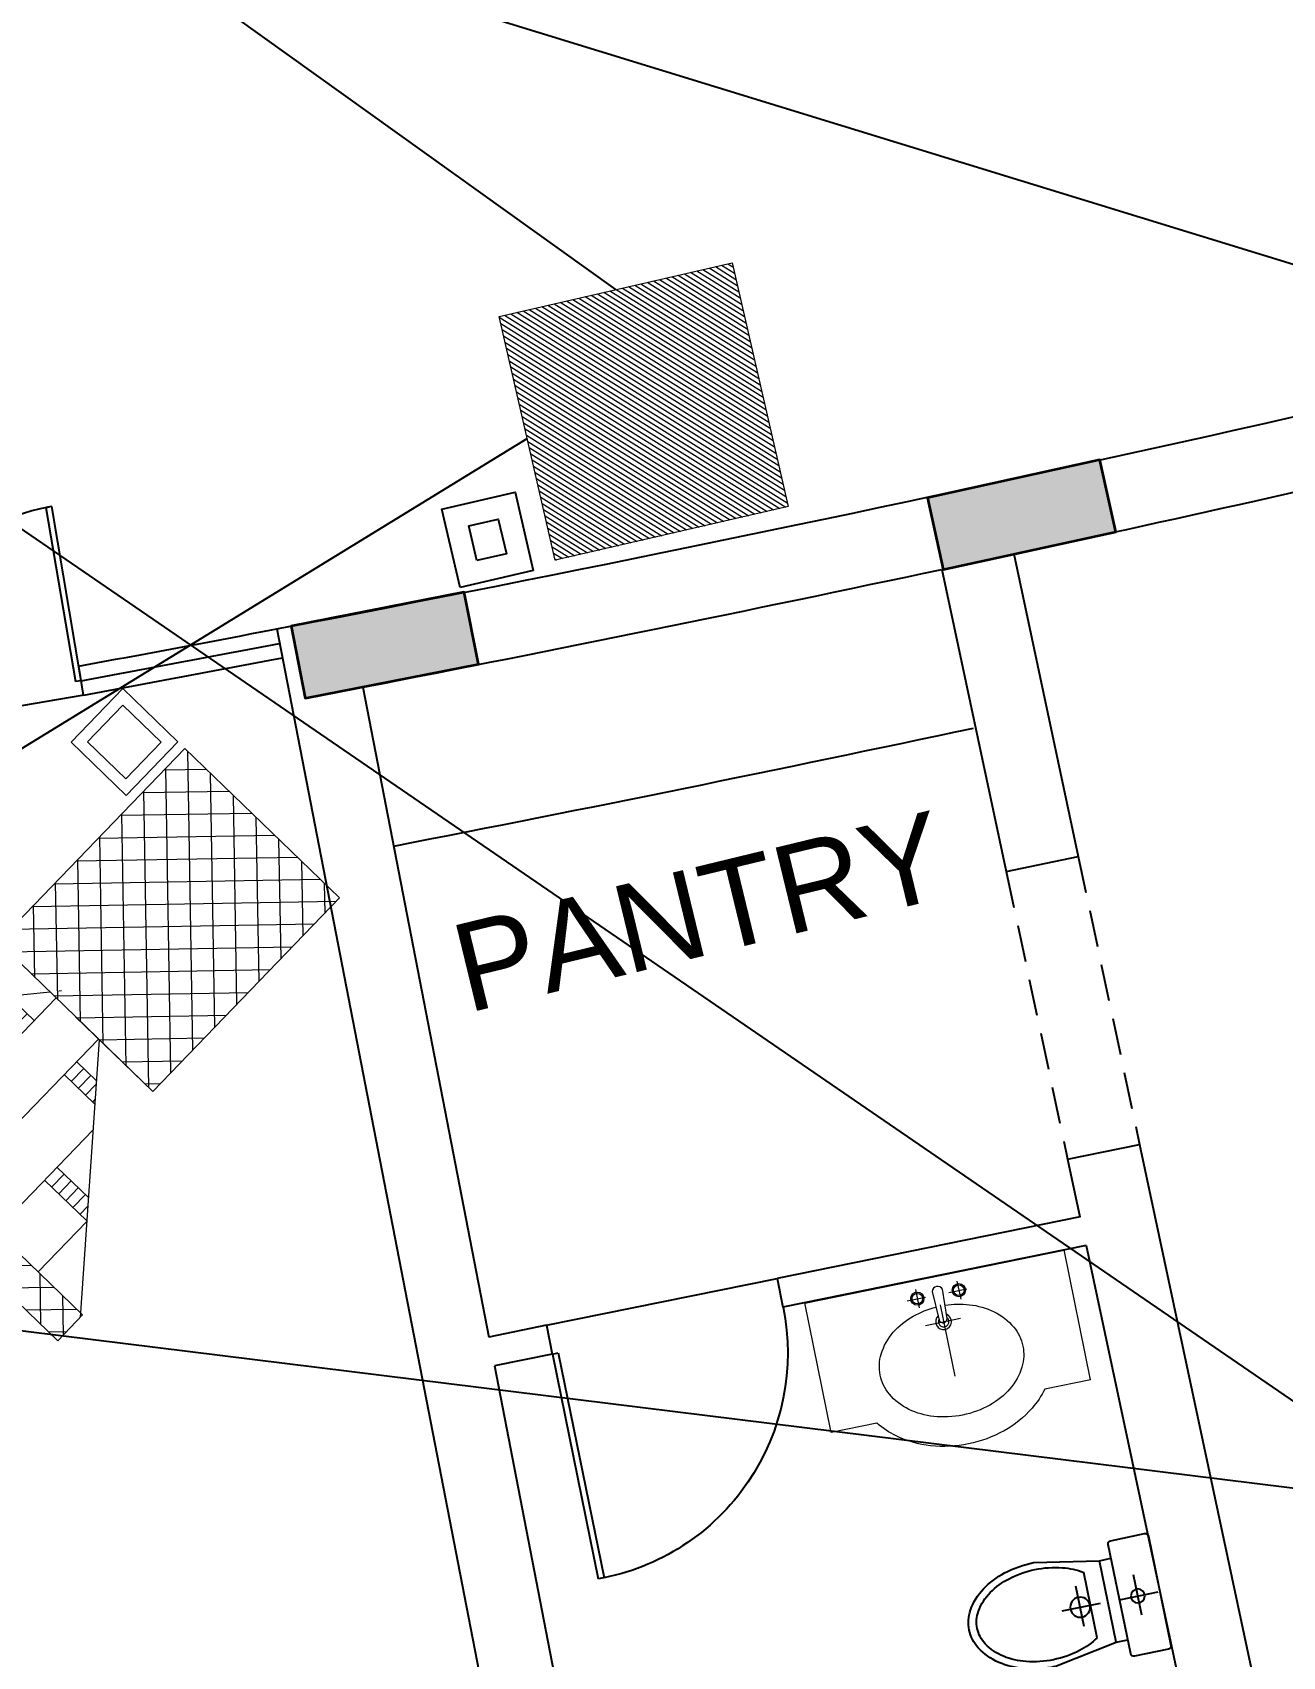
# Model space of a CAD drawing. Header units: inches. Extents: x -221585 to 401252, y -284294 to 332380.
# Drawn here: x 158763 to 159188, y 40213 to 40765 of the extents above; entities that cross this region are included whole.
import ezdxf

# ---------------------------------------------------------------- set-up
doc = ezdxf.new("R2010")
doc.units = ezdxf.units.IN
doc.header["$MEASUREMENT"] = 0
doc.linetypes.add('HIDDEN2', pattern=[0.1875, 0.125, -0.0625])
for name, color, linetype, lineweight in [('A-SEC-TXT', 3, 'Continuous', 0), ('A-WALL', 1, 'Continuous', 9), ('column fa 25', 3, 'Continuous', 35), ('FURN', 56, 'Continuous', 0), ('text', 72, 'HIDDEN2', 5), ('Wall mount speaker', 2, 'Continuous', 0)]:
    doc.layers.add(name, color=color, linetype=linetype, lineweight=lineweight)
for name, color, linetype in [('AC-GRND-PATT', 251, 'Continuous'), ('LINE2', 2, 'Continuous'), ('TEL', 6, 'Continuous')]:
    doc.layers.add(name, color=color, linetype=linetype)
doc.styles.add('DIM', font='arial.ttf')
pattern_1 = [(135.0000000000003, (-206628.5231979876, -439172.1450680238), (31.07679027994059, 31.076790279941), []), (45.00000000000047, (-206628.5231979876, -439172.1450680238), (31.076790279941, -31.07679027994059), [])]

# ---------------------------------------------------------------- blocks, each defined once
blk = doc.blocks.new('RYTRTRTRTRT')
at = {"color": 1}
for p, q in [((42.51784281896418, 61.1534602869689), (42.51784281896418, 61.75346028696891)), ((42.51784281896418, 61.75346028696891), (42.53784281896421, 61.75346028696891)), ((42.53784281896421, 61.75346028696891), (42.53784281896421, 61.1534602869689)), ((43.71784281896418, 61.75346028696891), (43.6978428189642, 61.75346028696891)), ((43.6978428189642, 61.75346028696891), (43.6978428189642, 61.1534602869689)), ((43.71784281896418, 61.1534602869689), (43.71784281896418, 61.75346028696891)), ((42.51784281896418, 61.1534602869689), (42.53784281896421, 61.1534602869689)), ((43.71784281896418, 61.1534602869689), (43.6978428189642, 61.1534602869689)), ((42.51784281896418, 61.10346028696891), (43.11784281896421, 61.10346028696891)), ((43.71784281896418, 61.10346028696891), (43.11784281896421, 61.10346028696891))]:
    blk.add_line(p, q, dxfattribs=at)
for centre, start, end in [((42.5278428189642, 61.16337695363558), 359.037068388323, 90.00000000000027), ((43.70784281896417, 61.16337695363558), 90, 180.9629316116769)]:
    blk.add_arc(centre, 0.5900833333333324, start, end, dxfattribs=at)
blk = doc.blocks.new('TRTH')
at = {"color": 1, "ltscale": 8}
for p, q in [((-589.8393136805753, -68.75925391937484), (-589.8393136805753, -67.97951037179017)), ((-589.8193136805753, -68.75925391937484), (-589.8193136805753, -67.97925391937488)), ((-589.8393136805753, -68.75925391937484), (-589.8193136805753, -68.75925391937484)), ((-589.8393136805753, -68.85925391937485), (-589.0393136805752, -68.85925391937485))]:
    blk.add_line(p, q, dxfattribs=at)
blk.add_arc((-589.8193136805753, -68.75925391937484), 0.7799999999999728, 0, 91.4692835813525, dxfattribs=at)
blk = doc.blocks.new('WC-B1')
at = {"layer": 'LINE2', "color": 0, "ltscale": 0.02}
for p, q in [((-0.397079491263753, 0.1794410837325699), (-0.1750834904582916, 0.1402971991813899)), ((-0.1347205864226453, 0.1889725357505369), (-0.1347205864226453, -0.1933565046068963)), ((-0.0048347118869287, 0.1996225357505352), (-0.1240705864227038, 0.1996225357505352)), ((0.0058152881130127, -0.1933565046069816), (0.0058152881130127, 0.1889725357505369)), ((-0.2356278465121022, 0.1118069695489794), (-0.2356278465121022, -0.1161909384053672)), ((-0.1750834904582916, 0.1402971991813899), (-0.1750834904582916, -0.1446811680377493)), ((-0.397079491263753, -0.1838250525892135), (-0.1750834904582916, -0.1446811680377493)), ((-0.1240705864227038, -0.2040065046068946), (-0.0048347118869287, -0.2040065046069799))]:
    blk.add_line(p, q, dxfattribs=at)
at = {"layer": 'LINE2', "color": 0}
for p, q in [((-0.1750834904582916, 0.1402971991813899), (-0.1347205864226453, 0.1402971991813899)), ((-0.2713942318347335, 0.0648533599364214), (-0.2713942318347335, -0.0755935752061987)), ((-0.0708810312456763, 0.0670453443646295), (-0.0708810312456763, -0.0734015907779622)), ((-0.1345353762458217, 0), (0, 0)), ((-0.335048576834879, -0.0021919844282081), (-0.2005132005890573, -0.0021919844282081)), ((-0.1750834904582916, -0.1446811680377493), (-0.1347205864226453, -0.1446811680377493))]:
    blk.add_line(p, q, dxfattribs=at)
at = {"layer": 'LINE2', "color": 0, "ltscale": 0.02}
blk.add_lwpolyline([(-0.3970794626550287, -0.1596073101674733, 0.0680142051726916), (-0.303989464682104, -0.14688557584509, 0.0753354550649287), (-0.2356278465121022, -0.1161909384053672, 0.1070858103720324)], format="xyb", dxfattribs=at)
at = {"layer": 'LINE2', "color": 0}
blk.add_circle((-0.2713942318347335, -0.0021919844282081), 0.0342181163962987, dxfattribs=at)
at = {"layer": 'LINE2', "color": 0, "ltscale": 0.02}
blk.add_circle((-0.0708810312456763, 0), 0.0239466213862701, dxfattribs=at)
for centre, radius, start, end in [((-0.3970794626552561, -0.1982148776830002), 0.3776559614155782, 89.99999999996746, 106.0009450080231), ((-0.1240705864227038, 0.1889725357505369), 0.01065, 90, 179.9999999999788), ((-0.0048347118869287, 0.1889725357505369), 0.01065, 0, 90), ((-0.466981702558428, -0.040755288867075), 0.2031122167303641, 124.6951535311918, 149.1075591622598), ((-0.4247331676554041, -0.1017809503930493), 0.2773353267845238, 106.0009450080911, 124.6951535312713), ((-0.4230685023067054, -0.0984155860979854), 0.2500872498398755, 105.5637382143799, 123.9174305369876), ((-0.3970794626552561, -0.191725825483104), 0.3469491667941817, 89.99999999996746, 105.5637382143258), ((-0.397079462654915, -0.191725825483104), 0.346949166794183, 74.43626178567415, 90.00000000003256), ((-0.371090423003352, -0.0984155860979854), 0.2500872498398363, 57.20319978272723, 74.43626178564061), ((-0.5314355851180608, -0.0021919844282934), 0.1280027537695292, 149.1075591623081, 180), ((-0.4627438062439069, -0.0394112879350246), 0.1789842474825947, 123.9174305369785, 148.3665189498292), ((-0.5231637811583596, -0.0021919844282934), 0.1080205249040812, 148.3665189498175, 180), ((-0.5314355851180608, -0.0021919844282934), 0.1280027537695369, 180, 210.8924408376919), ((-0.5231637811583596, -0.0021919844282934), 0.1080205249040989, 180, 211.6334810501825), ((-0.466981702558428, 0.0363713200109146), 0.2031122167303424, 210.8924408377402, 235.3048464688081), ((-0.4627438062439069, 0.0350273190788926), 0.1789842474826144, 211.6334810501708, 236.0825694630214), ((-0.4247331676554041, 0.0973969815366616), 0.2773353267845231, 235.3048464687287, 253.9990549919088), ((-0.4230685023067054, 0.094031617241825), 0.2500872498398702, 236.0825694630124, 254.43626178562), ((-0.3970794626552561, 0.1873418566264604), 0.346949166794183, 254.4362617856742, 270.0000000000326), ((-0.3970794626552561, 0.1938309088263565), 0.3776559614155729, 253.9990549919769, 270.0000000000326), ((-0.1240705864227038, -0.1933565046068963), 0.01065, 179.9999999999804, 269.9999999999609), ((-0.0048347118869287, -0.1933565046069816), 0.01065, 269.9999999999739, 0)]:
    blk.add_arc(centre, radius, start, end, dxfattribs=at)
blk = doc.blocks.new('RHTHJTR')
at = {"layer": 'FURN'}
for p, q in [((153291.9291068509, 120162.5852409964), (153291.9291068509, 120207.5852377284)), ((153381.9291003073, 120162.5852409964), (153381.9291003073, 120207.5852377284)), ((153326.1938413029, 120201.2514890602), (153332.4938408456, 120201.2514890602)), ((153329.7291040985, 120204.4852379534), (153329.7291040985, 120198.1852384108)), ((153340.6281891238, 120201.2514890602), (153346.9281886663, 120201.2514890602)), ((153344.1291030526, 120204.4852379534), (153344.1291030526, 120198.1852384108)), ((153336.9291035757, 120197.7352384438), (153336.9291035757, 120172.9852402411)), ((153330.6291040333, 120191.8852388683), (153342.7791031505, 120191.8852388683)), ((153307.8117605706, 120162.5852409964), (153291.929106844, 120162.5852409964)), ((153381.9291003073, 120162.5852409964), (153366.0464465806, 120162.5852409964))]:
    blk.add_line(p, q, dxfattribs=at)
blk.add_lwpolyline([(153335.1244469831, 120202.755881317), (153335.5866628279, 120192.6953357498, 0.8993600647135428), (153338.271544357, 120192.6953357616), (153338.7337601678, 120202.7558813183, 0.708919732404312)], format="xyb", close=True, dxfattribs=at)
for points in [[(153338.5012069977, 120197.2469652158, -0.0645067260008683), (153346.6722356292, 120195.7810477727, -0.0866712024776785), (153354.4299951393, 120191.7495570434, -0.1057965826767329), (153359.9141081587, 120185.3409225656, -0.1248951338039246), (153361.6791017779, 120178.385239849, -0.1248951338039243), (153359.9141081587, 120171.4295571322, -0.1057965826767333), (153354.4299951393, 120165.0209226552, -0.0866712024776783), (153346.6722356292, 120160.9894319255, -0.0767377976404223), (153336.9291035757, 120159.4852412215, -0.0767377976404222), (153327.1859715218, 120160.9894319255, -0.0866712024776778), (153319.4282120122, 120165.0209226552, -0.1057965826767331), (153313.9440989928, 120171.4295571322, -0.1248951338039243), (153312.1791053733, 120178.385239849, -0.1248951338039243), (153313.9440989928, 120185.3409225656, -0.1057965826767327), (153319.4282120122, 120191.7495570434, -0.0866712024776784), (153327.1859715218, 120195.7810477727, -0.0645067261288001), (153335.3570001698, 120197.2469652158, -0.0767377976404224)], [(153366.0464465806, 120162.5852409964, -0.0651083060522024), (153360.4991307318, 120157.0732450929, -0.0866712024775486), (153349.6880489549, 120151.4550281446, -0.0767377976403452), (153336.9291035757, 120149.4852419468, -0.0767377976404309), (153324.1701581964, 120151.4550281446, -0.0866712024779194), (153313.3590764195, 120157.0732450929, -0.0651083060522094), (153307.8117605706, 120162.5852409964, -0.0651083060522094)]]:
    blk.add_lwpolyline(points, format="xyb", dxfattribs=at)
for centre, radius in [((153329.7291040985, 120201.335238182), 2.249999836593633), ((153329.7291040985, 120201.335238182), 1.799999869274907), ((153344.1291030526, 120201.335238182), 2.249999836593633), ((153344.1291030526, 120201.335238182), 1.799999869274907)]:
    blk.add_circle(centre, radius, dxfattribs=at)
for radius, start, end in [(2.69999980391236, 121.8659284396008, 58.13407090692311), (1.799999869274907, 139.2152139292716, 40.78478462461086)]:
    blk.add_arc((153336.9291035757, 120191.8852388683), radius, start, end, dxfattribs=at)
blk = doc.blocks.new('FGR')
at = {"color": 4, "ltscale": 10}
blk.add_line((153291.9291068509, 120207.5852377284), (153381.9291003073, 120207.5852377284), dxfattribs=at)
at = {"color": 4}
blk.add_blockref('RHTHJTR', (0, 0), dxfattribs=at)
blk = doc.blocks.new('ddfe')
at = {"layer": 'column fa 25', "ltscale": 10}
h = blk.add_hatch(color=3, dxfattribs=at)
h.set_gradient(color1=(141, 141, 141), color2=(145, 145, 145), one_color=1, tint=0.5699999928474426, name='CYLINDER')
h.paths.add_polyline_path([(177039.0371168449, 119902.3598854549), (177064.0371168449, 119902.3598854549), (177064.0371168449, 119962.3598854549), (177039.0371168449, 119962.3598854549)])
at = {"layer": 'column fa 25', "color": 2, "ltscale": 10}
blk.add_lwpolyline([(177039.0371168449, 119902.3598854549), (177064.0371168449, 119902.3598854549), (177064.0371168449, 119962.3598854549), (177039.0371168449, 119962.3598854549)], close=True, dxfattribs=at)
blk = doc.blocks.new('A$C54490F4E')
at = {"layer": 'Wall mount speaker', "ltscale": 0.1}
h = blk.add_hatch(dxfattribs=at)
h.set_pattern_fill('ANSI31', color=3, scale=50, style=0)
h.set_pattern_definition([(45, (0, 0), (-4.419417382415921, 4.419417382415922), [])])
h.paths.add_polyline_path([(347.3943627336994, 331.8744077282026), (0, 331.8744077282026), (0, -0.000979312986601144), (347.3943627336994, -0.000979312986601144)])
at = {"layer": 'Wall mount speaker', "color": 3, "ltscale": 0.1}
blk.add_lwpolyline([(0, 331.8744077282026), (347.3943627336994, 331.8744077282026), (347.3943627336994, -0.000979312986601144), (0, -0.000979312986601144)], close=True, dxfattribs=at)
blk = doc.blocks.new('A$C1A917D7C')
at = {"layer": 'TEL', "elevation": 4.688536560893128e-10}
for points in [[(-0.001348408171907067, 956.4689931767061), (227.1987723985221, 956.4689931767061), (227.1987723985221, 744.3099329518154), (-0.001348408171907067, 744.3099329518154)], [(63.03447302966379, 893.4331717165187), (164.1629509606864, 893.4331717165187), (164.1629509606864, 807.3457543971017), (63.03447302966379, 807.3457543971017)]]:
    blk.add_lwpolyline(points, close=True, dxfattribs=at)
at = {"layer": 'Wall mount speaker', "color": 2, "ltscale": 0.1, "xscale": 2.038325862171721, "yscale": 2.038325862171721, "zscale": 2.038325862171721}
blk.add_blockref('A$C54490F4E', (14.10959961800836, 0.001338687725365162), dxfattribs=at)
blk = doc.blocks.new('A$C08703A85')
at = {"layer": 'AC-GRND-PATT', "lineweight": -2, "ltscale": 0.1}
h = blk.add_hatch(dxfattribs=at)
h.set_pattern_fill('ANSI37', color=0, scale=351.5937463113331, angle=-2.691e-13)
h.set_pattern_definition(pattern_1)
h.paths.add_polyline_path([(-0.003734150435775518, 836.800141538959), (67.48671045014635, 836.800141538959), (70.3150150985457, 834.4036621111445), (70.3150150985457, 5.948316450696439), (63.24153318116441, 0.001329909544438124), (-0.003734150435775518, 0.001329909544438124)])
h = blk.add_hatch(dxfattribs=at)
h.set_pattern_fill('BRSTONE', color=0, scale=351.5937463113331, angle=-2.691e-13)
h.set_pattern_definition([(180.000000000001, (-206628.5231979876, -439172.1450680238), (-6.724011267479903e-13, 116.02593628274), []), (90, (-206944.9575696974, -439172.1450680238), (175.7968731556658, 116.025936282741), [116.02593628274, -116.02593628274]), (90, (-206909.7981950431, -439172.1450680238), (175.7968731556658, 116.025936282741), [116.02593628274, -116.02593628274]), (180.000000000001, (-206944.9575696974, -439152.8074119729), (-175.7968731556674, 116.025936282739), [-316.4343716801998, 35.1593746311333]), (180.000000000001, (-206944.9575696974, -439133.469755922), (-175.7968731556674, 116.025936282739), [-316.4343716801998, 35.1593746311333]), (180.000000000001, (-206944.9575696974, -439114.132099886), (-175.7968731556674, 116.025936282739), [-316.4343716801998, 35.1593746311333]), (180.000000000001, (-206944.9575696974, -439094.794443835), (-175.7968731556674, 116.025936282739), [-316.4343716801998, 35.1593746311333]), (180.000000000001, (-206944.9575696974, -439075.4567877841), (-175.7968731556674, 116.025936282739), [-316.4343716801998, 35.1593746311333])])
h.paths.add_polyline_path([(70.3150150985457, 834.4036621111445), (481.4555202932097, 486.0360413151793), (481.4555202932097, 351.6121742981486), (70.3150150985457, 5.948316450696439)])
h = blk.add_hatch(dxfattribs=at)
h.set_pattern_fill('ANSI37', color=0, scale=351.5937463113331, angle=-2.691e-13)
h.set_pattern_definition(pattern_1)
h.paths.add_polyline_path([(1008.846139809582, 627.6013600486331), (1008.846139809582, 205.6888644653372), (481.4555202932097, 205.6888644653372), (481.4555202932097, 416.6451122718863), (481.4555202932097, 627.6013600486331)])
at = {"layer": 'A-WALL', "color": 10, "lineweight": -2, "ltscale": 0.1}
for p, q in [((-0.003734150435775518, 836.800141538959), (-0.003734150435775518, 0.001329909544438124)), ((70.3150150985457, 836.800141538959), (-0.003734150435775518, 836.800141538959)), ((481.4555202932097, 486.0360413151793), (67.48671045014635, 836.800141538959)), ((70.3150150985457, 838.5576078253798), (70.3150150985457, 0.001329909544438124)), ((481.4555202932097, 205.6888644653372), (481.4555202932097, 627.6013600486331)), ((481.4555202932097, 627.6013600486331), (1008.846139809582, 627.6013600486331)), ((1008.846139809582, 627.6013600486331), (1008.846139809582, 205.6888644653372)), ((498.59251584718, 471.5155203151517), (494.5514070005156, 474.9396330821328)), ((481.4555202932097, 205.6888644653372), (481.4555202932097, 416.6451122718863)), ((481.4555202932097, 351.6121742981486), (63.24153318116441, 0.001329909544438124)), ((1008.846139809582, 205.6888644653372), (481.4555202932097, 205.6888644653372))]:
    blk.add_line(p, q, dxfattribs=at)
at = {"layer": 'A-WALL', "color": 10, "linetype": 'ByBlock', "lineweight": -2, "ltscale": 0.1}
blk.add_line((70.3150150985457, 0.001329909544438124), (-0.003734150435775518, 0.001329909544438124), dxfattribs=at)
blk = doc.blocks.new('A$C1C8104B6')
at = {"color": 6}
for points in [[(736.5003980866168, 0.0002716926392167807), (887, 0.0002716926392167807), (887, 146), (736.5003980866168, 146)], [(759.5003980866168, 23.00027169263922), (864, 23.00027169263922), (864, 123), (759.5003980866168, 123)]]:
    blk.add_lwpolyline(points, close=True, dxfattribs=at)
at = {"layer": 'A-SEC-TXT', "rotation": 270}
blk.add_blockref('A$C08703A85', (89.89903803798393, 1008.846411502222), dxfattribs=at)

msp = doc.modelspace()

# ---------------------------------------------------------------- linework, layer by layer
at = {"color": 6}
for p, q in [((158442.7765822698, 41049.27717101925), (158961.3210106565, 40677.74010888946)), ((158582.5716910596, 40413.24079935203), (158931.2865426838, 40627.17018629095))]:
    msp.add_line(p, q, dxfattribs=at)
at = {"color": 42}
msp.add_line((159351.4034448892, 40637.05924964475), (158546.8187925434, 40884.56291631024, 0.416799843082764), dxfattribs=at)
at = {"color": 1}
for p, q in [((159244.3271992284, 40263.86142963491, 1.684345016446612), (158563.2858002982, 40730.82044054871)), ((159244.3271992284, 40263.86142963491, 1.684345016446602), (158570.5966618694, 40347.04364001643))]:
    msp.add_line(p, q, dxfattribs=at)
at = {"color": 4, "ltscale": 10}
for p, q in [((159096.7125323108, 40587.88410033938), (159118.6370421693, 40485.00614493893)), ((159072.2567941412, 40582.65160369279), (159094.1480136752, 40479.97407967941)), ((158846.1537667382, 40562.39924410038), (158952.7488715179, 40012.64709876131)), ((158875.4589756176, 40542.59696459793), (158918.2879704824, 40321.71128829685)), ((159094.1480136751, 40479.97407967941), (159118.6370421693, 40485.00614493893)), ((159115.0006136244, 40382.16804725071), (159139.489550605, 40387.2005418335, 0.002096216544461645)), ((159139.489550605, 40387.20054183353), (159181.1529881625, 40191.78435705311)), ((159115.0006136244, 40382.16804725071), (159119.1711336143, 40362.60684076493)), ((159119.2615240089, 40362.62524233264), (159016.2822692666, 40341.66084964894)), ((159121.2563936093, 40352.82623752201), (159018.1858663914, 40331.84326369772)), ((159121.2563936092, 40352.82623752201), (159171.3024300302, 40118.09271397983)), ((159016.2822692666, 40341.66084964894), (159018.1858663913, 40331.84326369772)), ((158937.8868302392, 40325.70120056721), (158918.1966980066, 40321.69270715612)), ((158937.8868302392, 40325.70120056721), (158939.7904273639, 40315.88361461603)), ((158939.7904273639, 40315.88361461603), (158920.191567607, 40311.89370234552)), ((158920.191567607, 40311.89370234552), (158965.8759168729, 40076.28186004522))]:
    msp.add_line(p, q, dxfattribs=at)
at = {"color": 5, "ltscale": 10}
msp.add_line((158778.7960183143, 40549.73184169963, -0.0003636085385553638), (158780.3812595726, 40539.85717443173, -0.0003636085385553638), dxfattribs=at)
at = {"color": 2, "linetype": 'HIDDEN2', "ltscale": 100}
for p, q in [((159118.6387248611, 40484.99825261493), (159139.489550605, 40387.2005418335, 0.002096216544461645)), ((159094.1497878805, 40479.96575803202), (159115.0006136244, 40382.16804725071, 0.002096216544461645))]:
    msp.add_line(p, q, dxfattribs=at)
at = {"color": 4, "ltscale": 10}
for centre, radius, start, end in [((156810.2938708066, 51190.70940779132), 10821.53882086458, 280.8436936824144, 284.0662712444414), ((156803.8640479974, 51217.00747034699), 10873.61107391926, 282.1729646288089, 284.0654590408095), ((156813.2864849021, 51178.01735443383), 10833.5, 280.9732954312194, 282.0354663200667)]:
    msp.add_arc(centre, radius, start, end, dxfattribs=at)
at = {"color": 5, "ltscale": 10}
for centre, radius, start, end in [((156585.3830313816, 52398.80694982596), 12050.37890250778, 280.4870361824334, 280.8133351581621), ((156813.2864846426, 51178.01735583314), 10813.50000142317, 280.4769804622833, 280.8408317742112), ((156813.2864850286, 51178.0173537744), 10818.49999932858, 280.4769804351569, 280.8408929944552)]:
    msp.add_arc(centre, radius, start, end, dxfattribs=at)
at = {"color": 253, "ltscale": 10}
msp.add_arc((156813.2864849021, 51178.01735443383), 10888.5, 280.9732954312194, 282.0315959835089, dxfattribs=at)

# ---------------------------------------------------------------- block references
at = {"color": 4}
for name, p, xscale, yscale, zscale, rotation in [('RYTRTRTRTRT', (155494.7941805291, 33783.19864873544, -0.0003636085385553638), 99.99999999999504, 99.99999999999504, 99.99999999999504, 9.649310448246581), ('TRTH', (218109.9218758764, 45344.70475634781), -99.99999999999517, 100, 100, 191.5069594634383)]:
    msp.add_blockref(name, p, dxfattribs=dict(at, xscale=xscale, yscale=yscale, zscale=zscale, rotation=rotation))
at = {"color": 4, "rotation": 11.50695946363362}
msp.add_blockref('FGR', (32794.63629066275, -108037.8536992632), dxfattribs=at)
at = {"layer": 'A-SEC-TXT', "color": 30, "xscale": 0.12012, "yscale": 0.12012, "zscale": 0.12012, "rotation": 102.9843099762931}
msp.add_blockref('A$C1A917D7C', (159020.4027639508, 40602.33468572686), dxfattribs=at)
at = {"layer": 'A-SEC-TXT', "xscale": 0.17325, "yscale": 0.17325, "zscale": 0.17325, "rotation": 135.9986479017304}
msp.add_blockref('A$C1C8104B6', (158904.3227821428, 40435.37011662799), dxfattribs=at)
at = {"layer": 'column fa 25', "color": 3, "extrusion": (-0.003825191139097719, 0.01747264164238011, 0.9998400245573221), "rotation": 89.9999999724264}
msp.add_blockref('ddfe', (-44169.09899601821, -182687.5818856578, 101.0486093621807), dxfattribs=at)
at = {"layer": 'column fa 25', "color": 3, "extrusion": (-0.003449131796053015, 0.01755074878926296, 0.9998400245573238), "rotation": 90.00000000008723}
msp.add_blockref('ddfe', (-43789.23992381225, -186207.5796692701, 164.0189681057527), dxfattribs=at)
at = {"layer": 'FURN', "xscale": -99.39082829012487, "yscale": 99.39082829012477, "zscale": 99.39082829011872, "rotation": 191.651387575139}
msp.add_blockref('WC-B1', (159145.7573340649, 40235.12937374425), dxfattribs=at)

# ---------------------------------------------------------------- texts
at = {"layer": 'text', "lineweight": -2, "ltscale": 2, "insert": (158910.8931469654, 40431.77903375513, -0.42108625411155), "char_height": 30, "width": 355.2196794299279, "attachment_point": 7, "rotation": 13.627141931390303, "style": 'DIM'}
msp.add_mtext('{\\C3;PANTRY}', dxfattribs=at)

doc.saveas('drawing.dxf')
